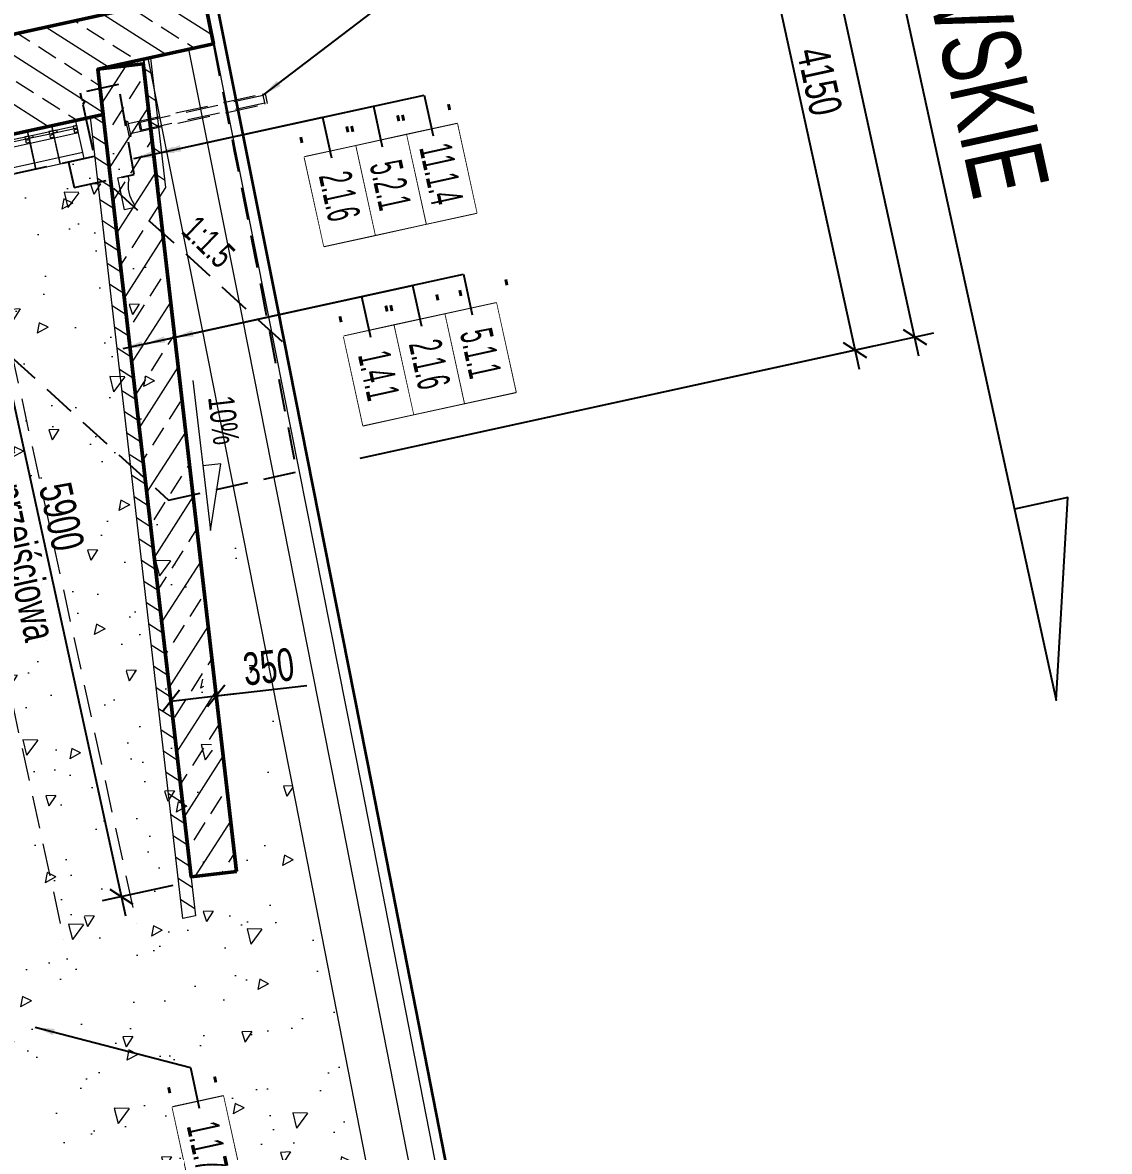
# Model space of a CAD drawing. Header units: metres. Extents: x 8416582 to 8417409, y 5771873 to 5772737.
# Drawn here: x 8416834.53 to 8416842.88, y 5772222.81 to 5772231.48 of the extents above; entities that cross this region are included whole.
import ezdxf
from ezdxf.enums import TextEntityAlignment as Align

# ---------------------------------------------------------------- set-up
doc = ezdxf.new("R2010")
doc.units = ezdxf.units.M
doc.set_wipeout_variables(frame=1)
doc.header["$PDSIZE"] = 0.05
doc.linetypes.add('HIDDEN', pattern=[0.375, 0.25, -0.125])
doc.linetypes.add('HIDDEN_Ukryta', pattern=[9.524999999999999, 6.35, -3.175])
for name, color, linetype in [('00RysOpi-T', 2, 'Continuous'), ('AII_M_konstrukcja beton', 3, 'Continuous'), ('AII_M_opis', 1, 'Continuous'), ('AII_M_opisy do legendy', 2, 'Continuous'), ('AII_M_opisy kierunki', 1, 'Continuous'), ('WYIzoGru-L', 7, 'Continuous')]:
    doc.layers.add(name, color=color, linetype=linetype)
for name, color, linetype, lineweight in [('AII_M_konstrukcja 0.00', 8, 'Continuous', 0), ('AII_M_konstrukcja 0.09', 6, 'Continuous', 9), ('AII_M_konstrukcja 0.18', 9, 'Continuous', 18), ('AII_M_konstrukcja 0.50', 3, 'Continuous', 50), ('AII_M_kreskowanie', 8, 'Continuous', 0), ('AII_M_nawierzchnia', 9, 'Continuous', 18), ('AII_M_niweleta', 2, 'Continuous', 35), ('AII_M_opisy spadki', 9, 'Continuous', 18), ('AII_M_opisy wymiary', 1, 'Continuous', 25), ('AII_M_teren projektowany', 4, 'Continuous', 70), ('AII_M_wyposazenie', 1, 'Continuous', 25)]:
    doc.layers.add(name, color=color, linetype=linetype, lineweight=lineweight)
doc.styles.add('CDMSTYLE', font='CDMSIMPL.shx', dxfattribs={"width": 0.7, "bigfont": 'CDMBIGPL.shx'})
doc.dimstyles.new('CDM-ME100MM', dxfattribs={"dimscale": 0.1, "dimtxt": 2.5, "dimasz": 1.5, "dimexe": 1.5, "dimexo": 5, "dimgap": 0.5, "dimtad": 1, "dimdec": 0, "dimlfac": 1000, "dimrnd": 1, "dimzin": 9, "dimtxsty": 'CDMSTYLE', "dimblk": 'OBLIQUE', "dimcen": 2.5, "dimdle": 1.5, "dimclrd": 9, "dimclre": 9, "dimclrt": 1, "dimadec": 1, "dimazin": 2, "dimtfac": 1, "dimtdec": 0, "dimtix": 1, "dimtmove": 2, "dimatfit": 3, "dimfxl": 1, "dimtvp": 1, "dimtolj": 1, "dimtzin": 0, "dimlwd": 25, "dimlwe": 25, "dimarcsym": 0})
doc.dimstyles.new('CDM-ME100MM$7', dxfattribs={"dimscale": 0.1, "dimtxt": 2.5, "dimasz": 1.5, "dimexe": 1.5, "dimexo": 5, "dimgap": 0.5, "dimtad": 1, "dimdec": 0, "dimlfac": 1000, "dimrnd": 1, "dimzin": 9, "dimtxsty": 'CDMSTYLE', "dimblk": 'OBLIQUE', "dimcen": 2.5, "dimdle": 1.5, "dimclrd": 9, "dimclre": 9, "dimclrt": 1, "dimadec": 1, "dimazin": 2, "dimtfac": 1, "dimtdec": 0, "dimtix": 1, "dimtmove": 2, "dimatfit": 3, "dimfxl": 1, "dimtvp": 1, "dimtolj": 1, "dimtzin": 0, "dimlwd": 25, "dimlwe": 25, "dimarcsym": 0})

# ---------------------------------------------------------------- blocks, each defined once
blk = doc.blocks.new('OP_OPTEM_BLOK_WIDOK')
at = {"color": 0, "lineweight": -2}
for p, q in [((-8.999999999992724, 0), (-8.999999999992724, 190)), ((9.000000000007276, 0), (9.000000000007276, 190)), ((47.00000000000728, 0), (47.00000000000728, 190)), ((202.0000000000073, 0), (202.0000000000073, 190))]:
    blk.add_line(p, q, dxfattribs=at)
blk.add_lwpolyline([(-8.999999999992724, 0), (-8.999999999992724, 30), (9.000000000007276, 30), (9.000000000007276, 0), (252.0000000000073, 0), (252.0000000000073, 190), (-43.99999999999272, 190), (-47.99999999999272, 186), (-47.99999999999272, 4), (-43.99999999999272, 0)], close=True, dxfattribs=at)
at = {"color": 0, "linetype": 'HIDDEN_Ukryta', "lineweight": -2, "ltscale": 0.5}
for points in [[(-8.999999999992724, 190), (-8.999999999992724, 160), (9.000000000007276, 160), (9.000000000007276, 190)], [(21.00000000000728, 190), (21.00000000000728, 160), (39.00000000000728, 160), (39.00000000000728, 190)]]:
    blk.add_lwpolyline(points, close=True, dxfattribs=at)
at = {"layer": 'Defpoints', "color": 0, "lineweight": -2}
blk.add_line((-8.999999999992724, 0), (9.000000000007276, 0), dxfattribs=at)
for points in [[(-47.99999999999272, 186), (-47.99999999999272, 190), (-43.99999999999272, 190)], [(-47.99999999999272, 4), (-47.99999999999272, 2.842170943040401e-14), (-43.99999999999272, 0)]]:
    blk.add_lwpolyline(points, dxfattribs=at)
blk = doc.blocks.new('*U208')
at = {"layer": 'AII_M_opisy kierunki', "color": 0, "lineweight": -2}
blk.add_lwpolyline([(-32.33854440901595, -4.559509416240481e-09), (0, 0), (-7.499999993015079, 2.099999998463323), (-7.499999993015079, 2.099999998463323), (-7.49999999650754, -3.492454809598492e-09)], dxfattribs=at)
at = {"layer": 'AII_M_opisy kierunki', "color": 2, "lineweight": -2, "style": 'CDMSTYLE', "width": 0.7}
blk.add_attdef('KIERUNEK', (-40.89999999484444, 0.9999999986605992), '', height=3, dxfattribs=at)
blk = doc.blocks.new('_OBLIQUE')
at = {"color": 0, "linetype": 'ByBlock'}
blk.add_line((-0.5, -0.5), (0.5, 0.5), dxfattribs=at)
blk = doc.blocks.new('*D161')
at = {"layer": 'AII_M_opisy wymiary', "color": 9, "lineweight": 25, "transparency": 16777216}
for p, q in [((8416840.003823383, 5772233.166641715), (8416840.953332227, 5772228.819121358)), ((8416836.32430169, 5772232.209489579), (8416840.182374928, 5772233.052102002)), ((8416837.121113881, 5772228.135691502), (8416841.067871941, 5772228.997672902))]:
    blk.add_line(p, q, dxfattribs=at)
at = {"layer": 'Defpoints', "color": 0, "lineweight": 25, "transparency": 16777216}
for p in [(8416835.83581626, 5772232.102803193), (8416840.921326311, 5772228.965666986), (8416836.632628452, 5772228.029005116)]:
    blk.add_point(p, dxfattribs=at)
at = {"layer": 'AII_M_opisy wymiary', "color": 9, "lineweight": 25, "transparency": 16777216, "xscale": 0.15, "yscale": 0.15, "zscale": 0.15}
for p, rotation in [((8416840.035829298, 5772233.020096086), 102.3200789319986), ((8416840.921326311, 5772228.965666986), 282.3200789319986)]:
    blk.add_blockref('_OBLIQUE', p, dxfattribs=dict(at, rotation=rotation))
at = {"layer": 'AII_M_opisy wymiary', "color": 1, "transparency": 16777216, "insert": (8416840.649547707, 5772231.030221771), "char_height": 0.25, "attachment_point": 5, "rotation": 282.3200789319986, "style": 'CDMSTYLE'}
blk.add_mtext('\\A1;4150', dxfattribs=at)
blk = doc.blocks.new('*D163')
at = {"layer": 'AII_M_opisy wymiary', "color": 9, "lineweight": 25, "transparency": 16777216}
for p, q in [((8416841.41299201, 5772228.919512154), (8416828.055876104, 5772290.077797989)), ((8416823.988115672, 5772289.035853583), (8416828.23442765, 5772289.963258276)), ((8416837.121113881, 5772228.135691502), (8416841.527531724, 5772229.098063698))]:
    blk.add_line(p, q, dxfattribs=at)
at = {"layer": 'Defpoints', "color": 0, "lineweight": 25, "transparency": 16777216}
for p in [(8416828.08788202, 5772289.93125236), (8416823.499630243, 5772288.929167198), (8416836.632628452, 5772228.029005116)]:
    blk.add_point(p, dxfattribs=at)
at = {"layer": 'AII_M_opisy wymiary', "color": 9, "lineweight": 25, "transparency": 16777216, "xscale": 0.15, "yscale": 0.15, "zscale": 0.15}
for p, rotation in [((8416828.08788202, 5772289.93125236), 102.3200789319986), ((8416841.380986094, 5772229.066057783), 282.3200789319986)]:
    blk.add_blockref('_OBLIQUE', p, dxfattribs=dict(at, rotation=rotation))
at = {"layer": 'AII_M_opisy wymiary', "color": 1, "transparency": 16777216, "insert": (8416834.905403959, 5772259.535995306), "char_height": 0.25, "attachment_point": 5, "rotation": 282.3200789319986, "style": 'CDMSTYLE'}
blk.add_mtext('\\A1;62300', dxfattribs=at)
blk = doc.blocks.new('Korytko_04_PP')
at = {"color": 0, "linetype": 'ByBlock', "lineweight": -2}
blk.add_lwpolyline([(-0.1249999999999432, 0), (-0.1249999999999432, 0.08000000000004093), (-0.09499999999997044, 0.08000000000004093, 0.2105263157894735), (0.09499999999985675, 0.08000000000004093), (0.1249999999999432, 0.08000000000004093), (0.1249999999999432, 0)], format="xyb", close=True, dxfattribs=at)
blk = doc.blocks.new('*D183')
at = {"layer": 'AII_M_opisy wymiary', "color": 9, "lineweight": 25, "transparency": 16777216}
for p, q in [((8416834.65710459, 5772230.668261927), (8416833.880311655, 5772230.498608491)), ((8416833.994851366, 5772230.677160037), (8416835.317779746, 5772224.619861997)), ((8416835.682249656, 5772224.852998894), (8416835.139228202, 5772224.734401709))]:
    blk.add_line(p, q, dxfattribs=at)
at = {"layer": 'Defpoints', "color": 0, "lineweight": 25, "transparency": 16777216}
for p in [(8416835.14559002, 5772230.774948313), (8416836.170735087, 5772224.95968528), (8416835.28577383, 5772224.766407626)]:
    blk.add_point(p, dxfattribs=at)
at = {"layer": 'AII_M_opisy wymiary', "color": 9, "lineweight": 25, "transparency": 16777216, "xscale": 0.15, "yscale": 0.15, "zscale": 0.15}
for p, rotation in [((8416834.026857283, 5772230.530614408), 102.3200789319986), ((8416835.28577383, 5772224.766407626), 282.3200789319986)]:
    blk.add_blockref('_OBLIQUE', p, dxfattribs=dict(at, rotation=rotation))
at = {"layer": 'AII_M_opisy wymiary', "color": 1, "transparency": 16777216, "char_height": 0.25, "attachment_point": 5, "rotation": 282.3200789319986, "style": 'CDMSTYLE'}
for s, insert in [('\\A1;płyta przejściowa', (8416834.444638535, 5772227.60228025)), ('\\A1;5900', (8416834.827285457, 5772227.685851252))]:
    blk.add_mtext(s, dxfattribs=dict(at, insert=insert))
blk = doc.blocks.new('*D184')
at = {"layer": 'AII_M_opisy wymiary', "color": 9, "lineweight": 25, "transparency": 16777216}
for p, q in [((8416835.765616791, 5772225.416170949), (8416835.649675, 5772226.418818051)), ((8416836.113299966, 5772225.456375534), (8416835.997358175, 5772226.459022636)), ((8416836.01458871, 5772226.310015559), (8416836.709955066, 5772226.390424728)), ((8416835.666905537, 5772226.269810975), (8416836.163595784, 5772226.327246096))]:
    blk.add_line(p, q, dxfattribs=at)
at = {"layer": 'Defpoints', "color": 0, "lineweight": 25, "transparency": 16777216}
for p in [(8416835.666905535, 5772226.269810973), (8416835.823051913, 5772224.919480695), (8416836.170735087, 5772224.959685279)]:
    blk.add_point(p, dxfattribs=at)
at = {"layer": 'AII_M_opisy wymiary', "color": 9, "lineweight": 25, "transparency": 16777216, "xscale": 0.15, "yscale": 0.15, "zscale": 0.15}
for p, rotation in [((8416836.01458871, 5772226.310015559), 6.596140849694754), ((8416835.666905537, 5772226.269810975), 186.5961408496947)]:
    blk.add_blockref('_OBLIQUE', p, dxfattribs=dict(at, rotation=rotation))
at = {"layer": 'AII_M_opisy wymiary', "color": 1, "transparency": 16777216, "insert": (8416836.416673133, 5772226.532677), "char_height": 0.25, "attachment_point": 5, "rotation": 6.596140849694754, "style": 'CDMSTYLE'}
blk.add_mtext('\\A1;350', dxfattribs=at)
blk = doc.blocks.new('Balustrada stalowa')
at = {"color": 0, "linetype": 'ByBlock', "lineweight": -2}
for p, q in [((-0.04283710957483322, 0.01999999837950028), (-0.04283713844583303, 1.099999996186636)), ((0.03716286162867277, 1.099999999911926), (-0.04283713844583303, 1.099999996186636)), ((0.03716286349131792, 1.080000000358961), (-0.04283713937715561, 1.079999996633671)), ((-0.03283711166099579, 0.09999999705702223), (-0.0328371405319956, 1.079999997099332)), ((0.02716288792922228, 0.0999999979883448), (0.02716286092086762, 1.080000000358961)), ((0.03716288956835001, 0.01999999977648415), (0.03716285883470505, 1.099999999911926)), ((0.03716288956835001, 0.01999999977648415), (0.03716285883470505, 1.099999999911926)), ((-0.03283711538628609, 0.1099999968335048), (0.02716288606657713, 0.1099999977648274)), ((-0.03283711166099579, 0.09999999705702223), (0.02716288792922228, 0.0999999979883448)), ((-0.06000000440494091, 0.00999999534338869), (-0.06999999839311499, 0)), ((0.06999999839311499, 0), (0.05999999663814037, 0.01000000000000156))]:
    blk.add_line(p, q, dxfattribs=at)
blk.add_lwpolyline([(-0.06000000254229576, 0.01999999698251642), (0.05999999663814037, 0.01999999977648415), (0.05999999663814037, 0.01000000000000156), (-0.06000000161097319, 0.009999996274711265)], close=True, dxfattribs=at)
blk = doc.blocks.new('OpiNum01')
at = {"layer": 'AII_M_opisy do legendy', "color": 0, "linetype": 'Continuous'}
blk.add_lwpolyline([(-3.5, -1.999999999999999), (3.500000000000001, -2), (3.5, 2), (-3.5, 2)], close=True, dxfattribs=at)
at = {"color": 9, "linetype": 'Continuous', "lineweight": 25, "style": 'CDMSTYLE', "width": 0.7, "flags": 1}
for tag, p in [('NAZWAPOL', (-4.104931844502406, -6.80252055447653)), ('NAZWAANG', (-4.104931844502403, -10.47658496644755)), ('SPECYF', (-4.104931844502399, -14.15064937841856)), ('ID', (-4.104931844502396, -17.82471379038958)), ('BAZA', (-4.104931844502392, -21.4987782023606)), ('RYSUNEK', (-4.104931844502389, -25.17284261433161))]:
    blk.add_attdef(tag, p, '', height=2, dxfattribs=at)
at = {"layer": 'AII_M_opisy do legendy', "linetype": 'Continuous', "lineweight": -2, "style": 'CDMSTYLE', "width": 0.5}
blk.add_attdef('NR', text='', height=2.5, dxfattribs=at).set_placement((0, 0), align=Align.MIDDLE)
at = {"color": 0, "linetype": 'Continuous'}
blk.add_wipeout([(-3.499999999999999, -1.9999999999999982), (3.4999999999999973, -1.9999999999999991), (3.499999999999997, 2), (-3.499999999999999, 2)], dxfattribs=at).dxf.layer = 'AII_M_opisy do legendy'
blk = doc.blocks.new('OpiTxt01')
at = {"color": 0, "linetype": 'Continuous', "lineweight": 20, "style": 'CDMSTYLE', "width": 0.7}
blk.add_attdef('TEKST_GORNY', (1, 0.8945185874659813), '', height=2, dxfattribs=at)
at = {"color": 0, "linetype": 'Continuous', "lineweight": -2, "style": 'CDMSTYLE', "width": 0.7}
blk.add_attdef('TEKST_DOLNY', (1.049030266685349, -2.731473425873787), '', height=2, dxfattribs=at)

msp = doc.modelspace()

# ---------------------------------------------------------------- hatches: boundary and pattern name
at = {"layer": 'AII_M_kreskowanie'}
h = msp.add_hatch(dxfattribs=at)
h.set_pattern_fill('ANSI33', color=256, scale=0.05, angle=0.1707330653947103)
h.set_pattern_definition([(327.4908119973933, (8416671.978157315, 5772224.464128099), (0.1706355643818157, 0.2677494242161862), []), (327.4908119973933, (8416672.026714267, 5772224.244935511), (0.1706355643818157, 0.2677494242161862), [0.15875, -0.079375])])
h.paths.add_polyline_path([(8416832.878723059, 5772232.992326952), (8416833.444160907, 5772230.403354174), (8416835.145933775, 5772230.77502339), (8416835.105527721, 5772231.124448814), (8416835.99268217, 5772231.318205437), (8416835.906711828, 5772231.708858162), (8416835.894640973, 5772231.808579057), (8416835.603491535, 5772231.744991323), (8416835.539479706, 5772232.038082581), (8416835.347330831, 5772231.996116808), (8416835.43267994, 5772231.605328463), (8416834.353914406, 5772231.369725545), (8416833.855693918, 5772233.205699724)])
h = msp.add_hatch(dxfattribs=at)
h.set_pattern_fill('ANSI33', color=256, scale=0.05, angle=-270)
h.set_pattern_definition([(57.32007893199859, (8416732.027090816, 5772024.262084898), (-0.2672397671331626, 0.1714326598481545), []), (57.32007893199859, (8416732.246427124, 5772024.309988472), (-0.2672397671331626, 0.1714326598481545), [0.15875, -0.079375])])
h.paths.add_polyline_path([(8416836.17073509, 5772224.959685279), (8416835.453210898, 5772231.1646534), (8416835.105527721, 5772231.124448814), (8416835.823051913, 5772224.919480694)])
at = {"layer": 'AII_M_kreskowanie', "linetype": 'Continuous', "lineweight": 0}
h = msp.add_hatch(dxfattribs=at)
h.set_pattern_fill('ANSI31', color=256, scale=0.05, angle=67.63187758312246)
h.set_pattern_definition([(327.3200789263207, (8416051.3117787, 5772131.747274705), (0.08571632993731867, 0.133619883558087), [])])
h.paths.add_polyline_path([(8416835.624382371, 5772230.213670334), (8416835.573221933, 5772230.133918301), (8416835.565471757, 5772230.200804115), (8416835.575290194, 5772230.202948486), (8416835.460192885, 5772231.196265087), (8416835.509285064, 5772231.206986935)])
at = {"layer": 'AII_M_kreskowanie'}
h = msp.add_hatch(dxfattribs=at)
h.set_pattern_fill('ANSI31', color=256, scale=0.03999999999999998, angle=22.39108762105543)
h.set_pattern_definition([(327.3200789319986, (8416667.601385672, 5772247.507059142), (0.06857306393926181, 0.106895906853265), [])])
edge = h.paths.add_edge_path()
edge.add_line((8416835.739354886, 5772224.763706367), (8416835.048236687, 5772230.753686114))
edge.add_line((8416835.048236687, 5772230.753686114), (8416835.145933773, 5772230.77502339))
edge.add_line((8416835.145933773, 5772230.77502339), (8416835.856128702, 5772224.620143505))
edge.add_line((8416835.856128702, 5772224.620143505), (8416835.758431617, 5772224.598806228))
h = msp.add_hatch(dxfattribs=at)
h.set_pattern_fill('AR-CONC', color=256, scale=0.005, angle=-95.00296453126333)
h.set_pattern_definition([(237.3171144007353, (8416668.986115443, 5772240.38740731), (-0.9136552696873026, -0.03696957935414878), [0.09525, -1.04775]), (182.3171144007352, (8416668.986115443, 5772240.38740731), (0.2964479171307002, -0.9250616488048972), [0.0762, -0.83820292085]), (287.7685591007353, (8416668.909977747, 5772240.384326525), (-0.6172073551321604, -0.9620311892303686), [0.08095004400000001, -0.890451223]), (233.5013144007353, (8416669.018465107, 5772240.135475773), (-1.371130207791145, 0.03587543738565638), [0.142875, -1.571625]), (283.9526720107353, (8416668.904204374, 5772240.13846527), (-1.019792050440066, -1.378235982629254), [0.1214251157, -1.335678040799999]), (178.5012655707353, (8416669.018465107, 5772240.135475773), (-1.01979205051465, -1.378235982577386), [0.11429983535, -1.257298659599999]), (208.3171144007353, (8416668.884411924, 5772240.182283825), (-0.817021485202352, 0.4106132641812617), [0.09525, -1.04775]), (153.3171144007353, (8416668.884411924, 5772240.182283825), (-0.189201988960886, -0.9527959102962421), [0.0762, -0.8382]), (258.7685594007353, (8416668.816326799, 5772240.216501597), (-1.006223471881293, -0.5421826506143589), [0.08095004399999997, -0.8904496879999996]), (224.8171144007353, (8416668.986115443, 5772240.38740731), (0.03852776748266574, -0.4212991370211926), [0, -0.82804, 0, -0.8509000000000001, 0, -0.8413750000000001]), (194.8171144007352, (8416668.986115443, 5772240.38740731), (-0.2675821311166698, -0.5393747999573777), [0, -0.48514, 0, -0.80899, 0, -0.320675]), (154.8171144007353, (8416669.267019106, 5772240.423477187), (-0.6760801171865066, -0.05793423237671663), [0, -0.3175, 0, -0.9906, 0, -1.31445]), (144.8171144007353, (8416669.392984875, 5772240.439652018), (-0.718422713438892, -0.2204264626221175), [0, -0.41275, 0, -0.65786, 0, -0.93345])])
h.paths.add_polyline_path([(8416829.490938216, 5772228.865929567), (8416830.78860093, 5772224.083959961), (8416837.772543412, 5772219.60392183), (8416837.341744924, 5772221.828679518), (8416836.624071239, 5772225.495247197), (8416836.034636836, 5772228.474713432), (8416836.09963736, 5772227.91259874), (8416836.431794973, 5772225.207783512), (8416836.084111799, 5772225.167578927), (8416835.346508235, 5772230.51175774), (8416833.739758579, 5772230.160839269), (8416833.676593684, 5772230.147043904), (8416833.490969216, 5772230.106503097), (8416833.305344751, 5772230.06596227), (8416833.294676168, 5772230.114810565), (8416833.109051706, 5772230.074269739), (8416832.923427295, 5772230.033728663), (8416832.934095934, 5772229.984880122), (8416832.748471469, 5772229.944339295), (8416832.562847003, 5772229.90379849), (8416832.377222287, 5772229.863258839), (8416832.191597875, 5772229.822717763), (8416832.005973414, 5772229.782176937), (8416831.820348946, 5772229.74163611), (8416831.634724481, 5772229.701095305), (8416831.44910002, 5772229.660554482), (8416831.263475556, 5772229.620013656), (8416831.07785109, 5772229.57947283), (8416830.892226625, 5772229.538932005), (8416830.70660216, 5772229.498391179), (8416830.520977695, 5772229.457850354), (8416830.335353227, 5772229.417309528), (8416830.149728766, 5772229.376768704), (8416829.96410431, 5772229.336227839), (8416829.778479846, 5772229.295687013), (8416829.431955136, 5772229.220005194)])

# ---------------------------------------------------------------- linework, layer by layer
at = {"layer": 'AII_M_konstrukcja 0.00', "color": 9, "linetype": 'HIDDEN'}
for points in [[(8416834.119953578, 5772230.422487828), (8416835.400190033, 5772224.56066263)], [(8416833.56308019, 5772230.300865366), (8416834.843316643, 5772224.43904017)]]:
    msp.add_lwpolyline(points, dxfattribs=at)
at = {"layer": 'AII_M_konstrukcja 0.18', "ltscale": 0.5}
msp.add_lwpolyline([(8416835.758431626, 5772224.598806162), (8416835.758431626, 5772224.598806161), (8416835.048236687, 5772230.753686114), (8416835.145933773, 5772230.77502339), (8416835.856128704, 5772224.620143505), (8416835.758431617, 5772224.598806228)], dxfattribs=at)
at = {"layer": 'AII_M_konstrukcja 0.50'}
msp.add_lwpolyline([(8416832.878723059, 5772232.992326952), (8416833.444160907, 5772230.403354174), (8416835.145933775, 5772230.77502339), (8416835.105527721, 5772231.124448814), (8416835.99268217, 5772231.318205438), (8416835.83581626, 5772232.102803194), (8416835.347330831, 5772231.996116808), (8416835.43267994, 5772231.605328464), (8416834.353914406, 5772231.369725545), (8416833.855693918, 5772233.205699724)], close=True, dxfattribs=at)
msp.add_lwpolyline([(8416836.170735091, 5772224.959685279), (8416835.453210898, 5772231.1646534), (8416835.105527721, 5772231.124448814), (8416835.823051915, 5772224.919480694), (8416836.170735087, 5772224.959685279)], dxfattribs=at)
at = {"layer": 'AII_M_konstrukcja 0.50', "color": 9, "linetype": 'HIDDEN', "lineweight": -3}
for points in [[(8416835.07617607, 5772230.452716532), (8416834.880781569, 5772230.410041463), (8416834.923456453, 5772230.214647817), (8416835.384589324, 5772230.31536034), (8416835.262595167, 5772231.005148795), (8416834.969492313, 5772230.941202544), (8416834.98016095, 5772230.892354002), (8416835.003967822, 5772230.877082041), (8416834.988695864, 5772230.853275168), (8416835.012164235, 5772230.745807801), (8416835.076175649, 5772230.452716437)], [(8416833.444160908, 5772230.403354174), (8416833.603327358, 5772229.674578042), (8416835.647776915, 5772227.813911182), (8416836.632628452, 5772228.029005116)]]:
    msp.add_lwpolyline(points, dxfattribs=at)
msp.add_lwpolyline([(8416833.50817317, 5772230.110260949), (8416833.444161335, 5772230.403352218), (8416835.012164025, 5772230.745807754), (8416835.07617586, 5772230.452716484)], close=True, dxfattribs=at)
at = {"layer": 'AII_M_konstrukcja 0.50', "color": 9, "linetype": 'HIDDEN', "lineweight": -3, "extrusion": (0, 0, -1)}
msp.add_ellipse((8415314.842593707, 5771933.656638611), major_axis=(1505.375829481144, 369.247358851097), ratio=0.9999999999323407, start_param=0.04729676782693328, end_param=0.04945862374041474, dxfattribs=at)
at = {"layer": 'AII_M_konstrukcja beton', "color": 9, "lineweight": 18}
msp.add_lwpolyline([(8416835.624382371, 5772230.213670333), (8416835.573221933, 5772230.133918299), (8416835.565471757, 5772230.200804114), (8416835.575290194, 5772230.202948485), (8416835.460192887, 5772231.196265086), (8416835.509285064, 5772231.206986933)], close=True, dxfattribs=at)
at = {"layer": 'AII_M_opisy spadki'}
msp.add_line((8416835.453210898, 5772231.164653398), (8416836.172125543, 5772224.959988956), dxfattribs=at)
at = {"layer": 'AII_M_opisy spadki', "color": 9}
msp.add_lwpolyline([(8416835.835706249, 5772228.732426966), (8416835.969224116, 5772227.580136646), (8416836.050742833, 5772228.092927733), (8416835.911673311, 5772228.076813507)], dxfattribs=at)
at = {"layer": 'AII_M_teren projektowany', "linetype": 'HIDDEN', "lineweight": 25}
msp.add_line((8416836.522387609, 5772229.028500232), (8416835.161868462, 5772230.266717571), dxfattribs=at)
at = {"layer": 'WYIzoGru-L', "color": 8, "linetype": 'HIDDEN', "lineweight": 25, "ltscale": 0.4, "const_width": 0.01, "flags": 128}
msp.add_lwpolyline([(8416835.570825694, 5772230.201973426), (8416835.455150008, 5772231.200281567), (8416835.99268217, 5772231.318205437)], dxfattribs=at)

# ---------------------------------------------------------------- block references
at = {"layer": 'AII_M_konstrukcja 0.09', "color": 9, "xscale": 0.0009999999999999998, "yscale": 0.0009999999999999998, "zscale": 0.0009999999999999998, "rotation": 282.3200789319986}
for p in [(8416834.76067005, 5772230.64175046), (8416834.389421172, 5772230.560668556), (8416834.575045584, 5772230.601209634), (8416834.575045584, 5772230.601209634)]:
    msp.add_blockref('OP_OPTEM_BLOK_WIDOK', p, dxfattribs=at)
at = {"layer": 'AII_M_konstrukcja beton', "color": 9, "lineweight": 18, "rotation": 282.3200789319986}
msp.add_blockref('Korytko_04_PP', (8416835.284254707, 5772230.165500522), dxfattribs=at)
at = {"layer": 'AII_M_opisy kierunki', "lineweight": 25, "xscale": 0.2, "yscale": 0.2, "zscale": 0.2, "rotation": 282.3200789319986}
msp.add_blockref('*U208', (8416842.466513565, 5772226.277366707), dxfattribs=at).add_auto_attribs({'KIERUNEK': 'DZIADKOWSKIE'})
at = {"layer": 'AII_M_wyposazenie', "color": 9, "linetype": 'HIDDEN', "lineweight": 0, "rotation": 282.3200789319986}
msp.add_blockref('Balustrada stalowa', (8416835.326756526, 5772230.660945649), dxfattribs=at)
at = {"layer": 'Defpoints', "color": 250, "linetype": 'Continuous', "lineweight": 0, "xscale": 0.09999999999999998, "yscale": 0.09999999999999998, "zscale": 0.09999999999999998, "rotation": 282.3200789319986}
msp.add_blockref('OpiTxt01', (8416838.052760214, 5772229.578530109), dxfattribs=at).add_auto_attribs({'TEKST_GORNY': '-', 'TEKST_DOLNY': '-'})

# ---------------------------------------------------------------- texts
at = {"layer": 'AII_M_opis', "color": 9, "style": 'CDMSTYLE', "width": 0.7}
msp.add_text('1:1.5', height=0.2, rotation=316.0102985029376, dxfattribs=at).set_placement((8416835.88616493, 5772229.726326235), align=Align.CENTER)
at = {"layer": 'AII_M_opisy spadki', "color": 9, "style": 'CDMSTYLE', "width": 0.7}
msp.add_text('10%', height=0.2, rotation=276.6094858081162, dxfattribs=at).set_placement((8416835.973025152, 5772228.416130397), align=Align.CENTER)

# ---------------------------------------------------------------- dimensions: what is measured, and where the dimension line sits
at = {"layer": 'AII_M_opisy wymiary'}
for base, p1, p2, picture, middle in [((8416828.08788202, 5772289.93125236), (8416836.632628452, 5772228.029005116), (8416823.49963024, 5772288.929167197), '*D163', (8416834.905403959, 5772259.535995306)), ((8416840.921326311, 5772228.965666986), (8416835.83581626, 5772232.102803193), (8416836.632628452, 5772228.029005116), '*D161', (8416840.649547707, 5772231.030221771))]:
    dim = msp.add_linear_dim(base=base, p1=p1, p2=p2, angle=282.3200789319986, dimstyle='CDM-ME100MM', dxfattribs=at)
    dim.commit()
    dim.dimension.update_dxf_attribs({"geometry": picture, "text_midpoint": middle})
dim = msp.add_linear_dim(base=(8416835.28577383, 5772224.766407626), p1=(8416835.14559002, 5772230.774948313), p2=(8416836.170735087, 5772224.95968528), angle=282.3200789319986, text='<>\\Xpłyta przejściowa', dimstyle='CDM-ME100MM', dxfattribs=at)
dim.commit()
dim.dimension.update_dxf_attribs({"geometry": '*D183', "text_midpoint": (8416834.656315556, 5772227.648511017)})
dim = msp.add_linear_dim(base=(8416835.666905535, 5772226.269810973), p1=(8416836.170735087, 5772224.959685279), p2=(8416835.823051913, 5772224.919480694), angle=186.5961408897312, dimstyle='CDM-ME100MM', override={"dimtmove": 0}, dxfattribs=at)
dim.commit()
dim.dimension.update_dxf_attribs({"geometry": '*D184', "text_midpoint": (8416836.436775425, 5772226.358835411), "dimtype": 161})

# ---------------------------------------------------------------- leaders
at = {"layer": '00RysOpi-T', "color": 9, "linetype": 'Continuous', "lineweight": 0}
msp.add_leader([(8416836.375595609, 5772230.923625792), (8416837.570361106, 5772231.835021911), (8416837.502081834, 5772232.14765259)], dimstyle='CDM-ME100MM$7', dxfattribs=at)

# ---------------------------------------------------------------- next in the draw order: block references
at = {"layer": '00RysOpi-T', "color": 1, "linetype": 'Continuous', "lineweight": 0}
for p, xscale, yscale, zscale, rotation, values in [((8416837.744952668, 5772230.318967983), 0.1, 0.1, 0.1, 282.3200797056569, {'NR': '11.1.4'}), ((8416837.264031876, 5772228.771655321), 0.09999999999999998, 0.09999999999999998, 0.09999999999999998, 282.3200789319986, {'NR': '1.4.1'}), ((8416835.948138185, 5772222.849762221), 0.1, 0.1, 0.1, 282.3200791227615, {'NR': '1.1.7'})]:
    msp.add_blockref('OpiNum01', p, dxfattribs=dict(at, xscale=xscale, yscale=yscale, zscale=zscale, rotation=rotation)).add_auto_attribs(values)

# ---------------------------------------------------------------- next in the draw order: block references
at = {"layer": '00RysOpi-T', "color": 1, "linetype": 'Continuous', "lineweight": 0, "xscale": 0.09999999999999998, "yscale": 0.09999999999999998, "zscale": 0.09999999999999998, "rotation": 282.3200789319986}
msp.add_blockref('OpiNum01', (8416837.654820211, 5772228.857004434), dxfattribs=at).add_auto_attribs({'NR': '2.1.6'})
at = {"layer": 'Defpoints', "color": 250, "linetype": 'Continuous', "lineweight": 0}
for p, xscale, yscale, zscale, rotation in [((8416837.612661542, 5772230.924689914), 0.1, 0.1, 0.1, 282.3200797056569), ((8416837.131740747, 5772229.377377252), 0.09999999999999998, 0.09999999999999998, 0.09999999999999998, 282.3200789319986), ((8416835.815847063, 5772223.455484153), 0.1, 0.1, 0.1, 282.3200791227615)]:
    msp.add_blockref('OpiTxt01', p, dxfattribs=dict(at, xscale=xscale, yscale=yscale, zscale=zscale, rotation=rotation)).add_auto_attribs({'TEKST_GORNY': '-', 'TEKST_DOLNY': '-'})

# ---------------------------------------------------------------- next in the draw order: leaders
at = {"layer": '00RysOpi-T', "color": 9, "linetype": 'Continuous', "lineweight": 0}
for points in [[(8416835.593820686, 5772230.483770238), (8416837.612661542, 5772230.924689914), (8416837.680940833, 5772230.61205924)], [(8416835.299021933, 5772228.977107078), (8416837.131740747, 5772229.377377252), (8416837.20002004, 5772229.064746578)], [(8416834.622439113, 5772223.764663317), (8416835.815847063, 5772223.455484153), (8416835.884126352, 5772223.142853478)]]:
    msp.add_leader(points, dimstyle='CDM-ME100MM$7', dxfattribs=at)

# ---------------------------------------------------------------- next in the draw order: block references
at = {"layer": '00RysOpi-T', "color": 1, "linetype": 'Continuous', "lineweight": 0}
for p, xscale, yscale, zscale, rotation, values in [((8416837.35416433, 5772230.233618872), 0.1, 0.1, 0.1, 282.3200787636699, {'NR': '5.2.1'}), ((8416838.04560856, 5772228.942353545), 0.09999999999999998, 0.09999999999999998, 0.09999999999999998, 282.3200789319986, {'NR': '5.1.1'})]:
    msp.add_blockref('OpiNum01', p, dxfattribs=dict(at, xscale=xscale, yscale=yscale, zscale=zscale, rotation=rotation)).add_auto_attribs(values)
at = {"layer": 'Defpoints', "color": 250, "linetype": 'Continuous', "lineweight": 0, "xscale": 0.09999999999999998, "yscale": 0.09999999999999998, "zscale": 0.09999999999999998, "rotation": 282.3200789319986}
msp.add_blockref('OpiTxt01', (8416837.522529097, 5772229.462726368), dxfattribs=at).add_auto_attribs({'TEKST_GORNY': '-', 'TEKST_DOLNY': '-'})

# ---------------------------------------------------------------- next in the draw order: leaders
at = {"layer": '00RysOpi-T', "color": 9, "linetype": 'Continuous', "lineweight": 0}
msp.add_leader([(8416835.471996771, 5772229.0148852), (8416837.522529097, 5772229.462726368), (8416837.590808382, 5772229.150095692)], dimstyle='CDM-ME100MM$7', dxfattribs=at)

# ---------------------------------------------------------------- next in the draw order: block references
at = {"layer": 'Defpoints', "color": 250, "linetype": 'Continuous', "lineweight": 0, "xscale": 0.1, "yscale": 0.1, "zscale": 0.1, "rotation": 282.3200787636699}
msp.add_blockref('OpiTxt01', (8416837.221873213, 5772230.839340805), dxfattribs=at).add_auto_attribs({'TEKST_GORNY': '-', 'TEKST_DOLNY': '-'})

# ---------------------------------------------------------------- next in the draw order: leaders
at = {"layer": '00RysOpi-T', "color": 9, "linetype": 'Continuous', "lineweight": 0}
for points in [[(8416835.544728508, 5772230.47304839), (8416837.221873213, 5772230.839340805), (8416837.2901525, 5772230.52671013)], [(8416835.688937236, 5772229.06226552), (8416837.91331743, 5772229.548075476), (8416837.981596723, 5772229.235444802)]]:
    msp.add_leader(points, dimstyle='CDM-ME100MM$7', dxfattribs=at)

# ---------------------------------------------------------------- next in the draw order: block references
at = {"layer": '00RysOpi-T', "color": 1, "linetype": 'Continuous', "lineweight": 0, "xscale": 0.1, "yscale": 0.1, "zscale": 0.1, "rotation": 282.3200791205049}
msp.add_blockref('OpiNum01', (8416836.963375987, 5772230.148269765), dxfattribs=at).add_auto_attribs({'NR': '2.1.6'})

# ---------------------------------------------------------------- next in the draw order: linework, layer by layer
at = {"layer": 'AII_M_nawierzchnia'}
for points in [[(8416835.802172849, 5772231.276597759), (8416836.211624924, 5772229.228637315), (8416836.936701912, 5772225.56352648), (8416837.654375598, 5772221.896958802), (8416838.364643052, 5772218.228949231), (8416839.067501381, 5772214.55951273), (8416839.130774742, 5772214.22553021)], [(8416835.997567018, 5772231.319272313), (8416836.407019094, 5772229.27131187), (8416837.132096082, 5772225.606201035), (8416837.849769767, 5772221.939633356), (8416838.560037222, 5772218.271623786), (8416839.26289555, 5772214.602187284), (8416839.326168912, 5772214.268204764)], [(8416835.489542173, 5772231.208318472), (8416835.898994248, 5772229.160358029), (8416836.624071237, 5772225.495247195), (8416837.341744922, 5772221.828679516), (8416838.052012376, 5772218.160669945), (8416838.754870705, 5772214.491233444), (8416838.818144066, 5772214.157250922)]]:
    msp.add_lwpolyline(points, dxfattribs=at)
at = {"layer": 'AII_M_niweleta'}
msp.add_lwpolyline([(8416826.386862006, 5772276.795456532), (8416827.207901854, 5772273.150642733), (8416828.021579197, 5772269.504178246), (8416828.82789071, 5772265.856077945), (8416829.62683311, 5772262.206356708), (8416830.418403134, 5772258.55502942), (8416831.202597555, 5772254.902110973), (8416831.979413174, 5772251.247616267), (8416832.748846827, 5772247.591560206), (8416833.51089537, 5772243.933957702), (8416834.265555698, 5772240.27482367), (8416835.012824733, 5772236.614173037), (8416835.752699427, 5772232.952020733), (8416836.485176763, 5772229.288381692), (8416837.21025375, 5772225.623270857), (8416837.927927436, 5772221.956703179), (8416838.63819489, 5772218.288693608), (8416839.34105322, 5772214.619257106), (8416839.40432658, 5772214.285274586)], dxfattribs=at)

# ---------------------------------------------------------------- next in the draw order: block references
at = {"layer": 'Defpoints', "color": 250, "linetype": 'Continuous', "lineweight": 0, "xscale": 0.1, "yscale": 0.1, "zscale": 0.1, "rotation": 282.3200791205049}
msp.add_blockref('OpiTxt01', (8416836.831084866, 5772230.753991697), dxfattribs=at).add_auto_attribs({'TEKST_GORNY': '-', 'TEKST_DOLNY': '-'})

# ---------------------------------------------------------------- next in the draw order: leaders
at = {"layer": '00RysOpi-T', "color": 9, "linetype": 'Continuous', "lineweight": 0}
msp.add_leader([(8416835.3823073, 5772230.43757521), (8416836.831084866, 5772230.753991697), (8416836.899364155, 5772230.441361022)], dimstyle='CDM-ME100MM$7', dxfattribs=at)

doc.saveas('drawing.dxf')
